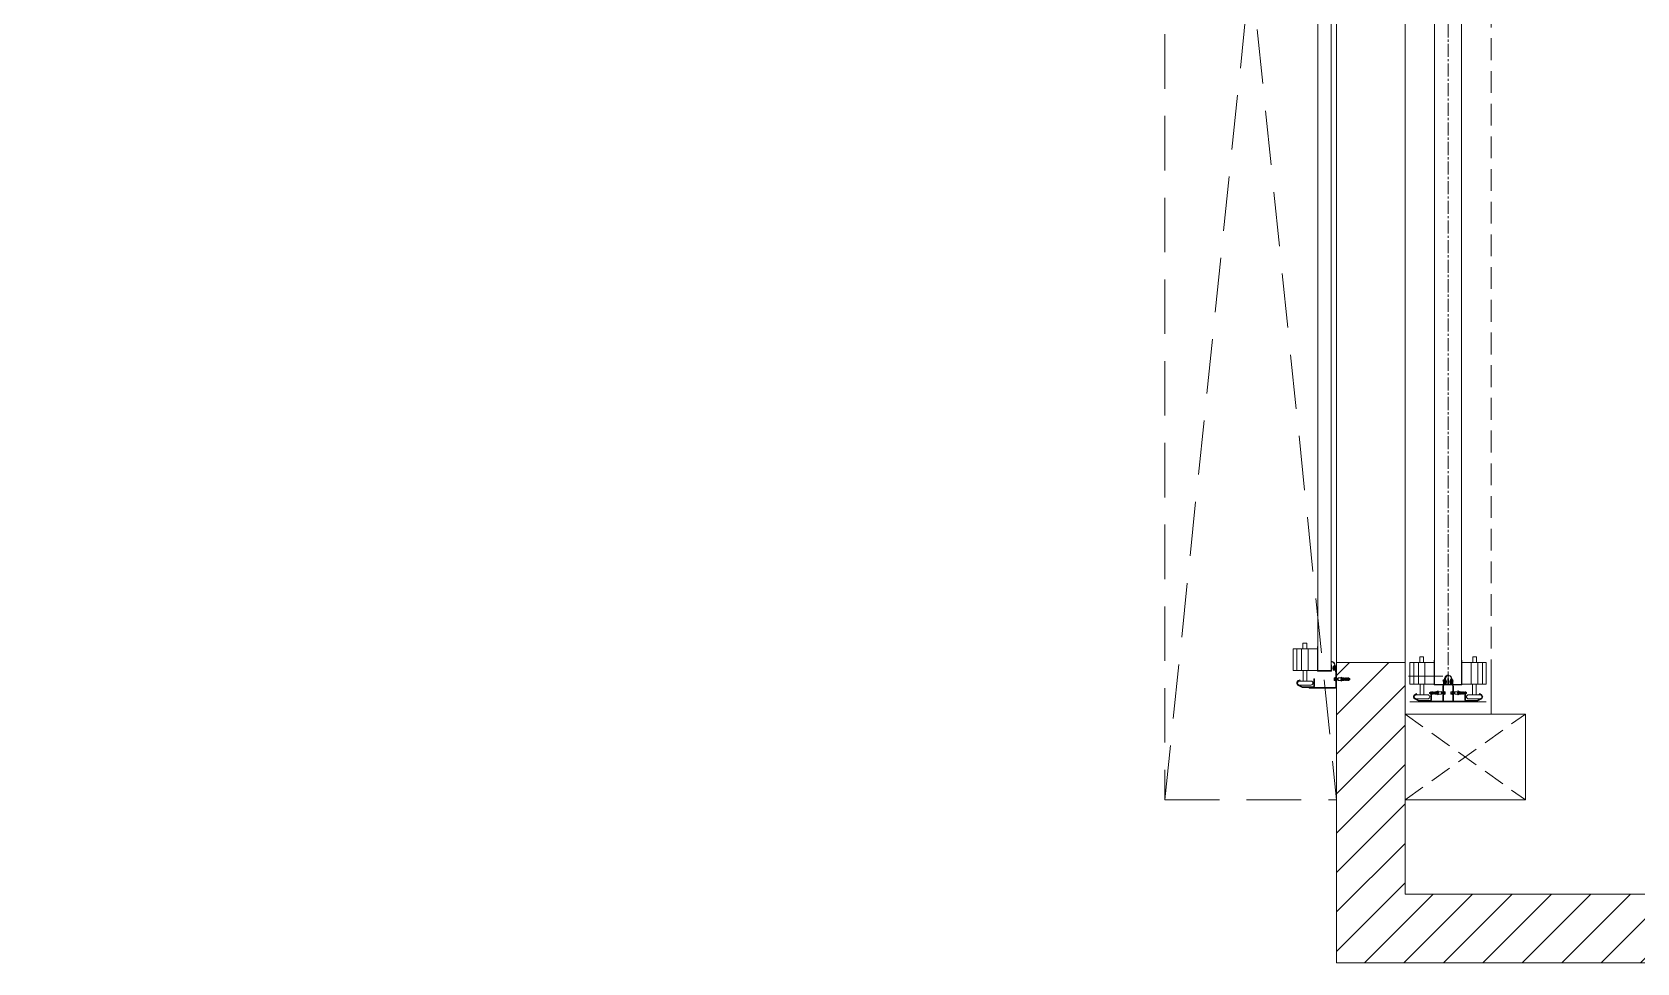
# Model space of a CAD drawing. Header units: millimetres. Extents: x -162958 to 167200, y -450 to 146301.
# Drawn here: x 23550 to 28225, y 5700 to 8412 of the extents above; entities that cross this region are included whole.
import ezdxf

# ---------------------------------------------------------------- set-up
doc = ezdxf.new("R2010")
doc.units = ezdxf.units.MM
for name, pattern in [('Xr_MB nha xuong CM2$0$Xr_MB nha xuong + VP$0$CENTER2', [28.575, 19.05, -3.175, 3.175, -3.175]), ('Xr_MB nha xuong CM2$0$Xr_MB nha xuong + VP$0$HIDDEN', [9.525, 6.35, -3.175]), ('Xr_MB nha xuong CM2$0$Xr_MB nha xuong + VP$0$HIDDENX2', [0.75, 0.5, -0.25])]:
    doc.linetypes.add(name, pattern=pattern)
for name, color, linetype, lineweight in [('CJSC.8-Cua', 15, 'Continuous', 5), ('Xr_MB nha xuong CM2$0$A-Solid-Wall H', 9, 'Continuous', 18), ('Xr_MB nha xuong CM2$0$A-Solid-WallC', 2, 'Continuous', 5), ('Xr_MB nha xuong CM2$0$Xr_MB nha xuong + VP$0$147CUA', 147, 'Continuous', 5), ('Xr_MB nha xuong CM2$0$Xr_MB nha xuong + VP$0$CJSC.11-Khuat', 169, 'Xr_MB nha xuong CM2$0$Xr_MB nha xuong + VP$0$HIDDENX2', 5), ('Xr_MB nha xuong CM2$0$Xr_MB nha xuong + VP$0$CJSC.2-Tuong', 8, 'Continuous', 5), ('Xr_MB nha xuong CM2$0$Xr_MB nha xuong + VP$0$CJSC.3-Net thay', 140, 'Continuous', 5), ('Xr_MB nha xuong CM2$0$Xr_MB nha xuong + VP$0$CJSC.8-Cua', 15, 'Continuous', 5)]:
    doc.layers.add(name, color=color, linetype=linetype, lineweight=lineweight)

# ---------------------------------------------------------------- blocks, each defined once
blk = doc.blocks.new('Xr_MB nha xuong CM2$0$20261F 幕墙')
at = {"layer": 'Xr_MB nha xuong CM2$0$A-Solid-Wall H'}
h = blk.add_hatch(dxfattribs=at)
h.set_pattern_fill('ANSI31', color=256, scale=650)
h.set_pattern_definition([(45, (2194615.53, 817811.32), (-57.452426, 57.452426), [])])
h.paths.add_polyline_path([(3194053.3, 2263733.7), (3194053.3, 2263933.7), (3189153.3, 2263933.7), (3189153.3, 2273583.7), (3185153.3, 2273583.7), (3185153.3, 2273383.7), (3188953.3, 2273383.7), (3188953.3, 2263733.7)])
at = {"layer": 'Xr_MB nha xuong CM2$0$A-Solid-WallC'}
blk.add_lwpolyline([(3194053.3, 2263733.7), (3194053.3, 2263933.7), (3189153.3, 2263933.7), (3189153.3, 2273583.7), (3185153.3, 2273583.7), (3185153.3, 2273383.7), (3188953.3, 2273383.7), (3188953.3, 2263733.7)], close=True, dxfattribs=at)
blk = doc.blocks.new('Xr_MB nha xuong CM2$0$2026Xr_MB nha xuong + VP$0$20240511cua cuon 5x4m')
at = {"layer": 'Xr_MB nha xuong CM2$0$Xr_MB nha xuong + VP$0$147CUA', "color": 0}
for p, q in [((444820.2, 1781249.1), (444820.2, 1781288.6)), ((444820.2, 1781288.6), (444883.1, 1781288.6)), ((444883.1, 1781277.4), (444820.2, 1781277.4)), ((444883.1, 1781288.6), (444883.1, 1781249.1)), ((444910.8, 1781269.1), (444912.9, 1781273.6)), ((444912.5, 1781268.3), (444910.8, 1781269.1)), ((444912.5, 1781268.3), (444914.7, 1781272.9)), ((444914, 1781236.9), (444914, 1781270.2)), ((444919.5, 1781276.2), (444920.5, 1781276.2)), ((444929.8, 1781263.5), (444925.3, 1781272.9)), ((444926, 1781270.2), (444926, 1781236.9)), ((444931.6, 1781264.3), (444927.1, 1781273.7)), ((444816.1, 1781260), (444804, 1781260)), ((444804, 1781260), (444804, 1781249.1)), ((444816.1, 1781249.1), (444804, 1781249.1)), ((444820.2, 1781260), (444816.1, 1781260)), ((444820.2, 1781249.1), (444816.1, 1781249.1)), ((444820.2, 1781264.1), (444883.1, 1781264.1)), ((444820.2, 1781217.8), (444820.2, 1781249.1)), ((444820.2, 1781245), (444883.1, 1781245)), ((444914, 1781259), (444883.1, 1781259)), ((444883.1, 1781249.1), (444883.1, 1781217.8)), ((444914, 1781248.2), (444883.1, 1781248.2)), ((444907.2, 1781228), (444929.8, 1781228)), ((444907.2, 1781226), (444907.2, 1781228)), ((444907.2, 1781226), (444929.8, 1781226)), ((444920.5, 1781230.9), (444919.5, 1781230.9)), ((444930.8, 1781229), (444930.8, 1781259.2)), ((444932.8, 1781259.2), (444932.8, 1781165.1)), ((444932.8, 1781241.8), (444934.8, 1781241.8)), ((444934.8, 1781165.1), (444934.8, 1781241.8)), ((444884.8, 1781216.8), (440785.7, 1781216.8)), ((444813.5, 1781216.8), (444813.5, 1781217.8)), ((444884.8, 1781217.8), (444813.5, 1781217.8)), ((444883.8, 1781177.5), (444883.8, 1781216.8)), ((444884.8, 1781176.5), (444884.8, 1781217.8)), ((444931.8, 1781164.1), (444890.1, 1781164.1)), ((444931.8, 1781162.1), (444890.1, 1781162.1)), ((444903.6, 1781148.6), (444903, 1781148.3)), ((444905.1, 1781155.8), (444904.4, 1781157.8)), ((444905.1, 1781157.8), (444904.4, 1781157.8)), ((444912, 1781157.8), (444905.1, 1781157.8)), ((444905.1, 1781149.6), (444905.1, 1781157.8)), ((444905.1, 1781139.7), (444905.1, 1781141.3)), ((444907.2, 1781139.2), (444905.1, 1781139.7)), ((444905.1, 1781135.6), (444905.1, 1781137.2)), ((444905.1, 1781137.2), (444907.2, 1781137.2)), ((444907.2, 1781135.1), (444905.1, 1781135.6)), ((444905.1, 1781133.1), (444907.2, 1781133.1)), ((444905.1, 1781131.5), (444905.1, 1781133.1)), ((444907.2, 1781131), (444905.1, 1781131.5)), ((444905.1, 1781129), (444907.2, 1781129)), ((444905.1, 1781127), (444905.1, 1781129)), ((444905.8, 1781141.3), (444907.2, 1781141.3)), ((444906, 1781162.6), (444909.2, 1781163.2)), ((444906, 1781162.6), (444906.8, 1781163.1)), ((444906, 1781162.6), (444906.8, 1781162.1)), ((444906, 1781160.9), (444906.8, 1781161.4)), ((444906, 1781160.9), (444909.2, 1781161.4)), ((444906, 1781160.9), (444906.8, 1781160.4)), ((444906, 1781159.1), (444909.2, 1781159.7)), ((444906, 1781159.1), (444906.8, 1781159.6)), ((444906, 1781159.1), (444906.8, 1781158.6)), ((444906.2, 1781143.5), (444906.2, 1781147.4)), ((444907.2, 1781143.3), (444906.2, 1781143.5)), ((444906.8, 1781163.1), (444906.8, 1781164.4)), ((444906.8, 1781163.1), (444910.7, 1781164.1)), ((444906.8, 1781162.1), (444910.7, 1781163.1)), ((444906.8, 1781161.4), (444910.7, 1781162.3)), ((444906.8, 1781161.4), (444906.8, 1781162.1)), ((444906.8, 1781160.4), (444910.7, 1781161.4)), ((444906.8, 1781159.6), (444910.7, 1781160.6)), ((444906.8, 1781159.6), (444906.8, 1781160.4)), ((444906.8, 1781158.6), (444910.7, 1781159.6)), ((444906.8, 1781157.9), (444910.7, 1781158.9)), ((444906.8, 1781157.9), (444906.8, 1781158.6)), ((444907.2, 1781141.3), (444907.2, 1781143.3)), ((444907.2, 1781137.2), (444907.2, 1781139.2)), ((444907.2, 1781133.1), (444907.2, 1781135.1)), ((444907.2, 1781129), (444907.2, 1781131)), ((444909.2, 1781149.6), (444907.9, 1781149.6)), ((444907.9, 1781149.6), (444907.9, 1781123.7)), ((444909.2, 1781149.6), (444909.2, 1781123.7)), ((444909.9, 1781143.3), (444910.9, 1781143.5)), ((444909.9, 1781141.3), (444909.9, 1781143.3)), ((444911.3, 1781141.3), (444909.9, 1781141.3)), ((444909.9, 1781139.2), (444912, 1781139.7)), ((444909.9, 1781137.2), (444909.9, 1781139.2)), ((444912, 1781137.2), (444909.9, 1781137.2)), ((444909.9, 1781135.1), (444912, 1781135.6)), ((444909.9, 1781133.1), (444909.9, 1781135.1)), ((444912, 1781133.1), (444909.9, 1781133.1)), ((444909.9, 1781131), (444912, 1781131.5)), ((444909.9, 1781129), (444909.9, 1781131)), ((444912, 1781129), (444909.9, 1781129)), ((444910.4, 1781163.4), (444911.5, 1781163.6)), ((444910.4, 1781161.6), (444911.5, 1781161.8)), ((444910.4, 1781159.9), (444911.5, 1781160.1)), ((444910.4, 1781158.2), (444911.5, 1781158.4)), ((444910.7, 1781164.4), (444910.7, 1781164.1)), ((444911.5, 1781163.6), (444910.7, 1781164.1)), ((444911.5, 1781163.6), (444910.7, 1781163.1)), ((444910.7, 1781163.1), (444910.7, 1781162.3)), ((444911.5, 1781161.8), (444910.7, 1781162.3)), ((444911.5, 1781161.8), (444910.7, 1781161.4)), ((444910.7, 1781161.4), (444910.7, 1781160.6)), ((444911.5, 1781160.1), (444910.7, 1781160.6)), ((444911.5, 1781160.1), (444910.7, 1781159.6)), ((444910.7, 1781159.6), (444910.7, 1781158.9)), ((444911.5, 1781158.4), (444910.7, 1781158.9)), ((444911.5, 1781158.4), (444910.7, 1781157.9)), ((444910.9, 1781143.5), (444910.9, 1781147.4)), ((444912, 1781149.6), (444912, 1781157.8)), ((444912, 1781157.8), (444912.6, 1781157.8)), ((444912, 1781155.8), (444912.6, 1781157.8)), ((444912, 1781139.7), (444912, 1781141.3)), ((444912, 1781135.6), (444912, 1781137.2)), ((444912, 1781131.5), (444912, 1781133.1)), ((444912, 1781127), (444912, 1781129)), ((444914, 1781148.3), (444913.5, 1781148.6)), ((444907.9, 1781123.7), (444905.1, 1781127)), ((444909.2, 1781123.7), (444907.9, 1781123.7)), ((444912, 1781127), (444909.2, 1781123.7))]:
    blk.add_line(p, q, dxfattribs=at)
at = {"layer": 'Xr_MB nha xuong CM2$0$Xr_MB nha xuong + VP$0$147CUA', "color": 0, "extrusion": (-1.22461e-16, -3.51972e-30, -1)}
for p, q in [((444903.7, 1781165.1), (444905.1, 1781165.7)), ((444903.7, 1781164.4), (444903.7, 1781165.1)), ((444903.7, 1781165.1), (444913.8, 1781165.1)), ((444903.7, 1781164.4), (444913.8, 1781164.4)), ((444905.1, 1781165.7), (444905.1, 1781168.8)), ((444906, 1781169.1), (444911.5, 1781169.1)), ((444906.9, 1781165.7), (444906.9, 1781168.8)), ((444910.6, 1781165.7), (444910.6, 1781168.8)), ((444912.4, 1781165.7), (444912.4, 1781168.8)), ((444913.8, 1781165.1), (444912.4, 1781165.7)), ((444913.8, 1781164.4), (444913.8, 1781165.1))]:
    blk.add_line(p, q, dxfattribs=at)
at = {"layer": 'Xr_MB nha xuong CM2$0$Xr_MB nha xuong + VP$0$147CUA', "color": 0}
for centre, radius, start, end in [((444920, 1781270.3), 7.87, 25.7397, 155.0905), ((444920, 1781270.2), 6, 0, 180), ((444920, 1781270.3), 5.9, 25.7397, 154.2603), ((444920, 1781236.9), 6, 180, 0), ((444921, 1781259.2), 9.84, 0, 25.7397), ((444929.8, 1781229), 0.984, 270, 0), ((444929.8, 1781229), 2.95, 270, 0), ((444921, 1781259.2), 11.8, 360, 25.7397), ((444890.1, 1781166.5), 4.43, 255.9638, 270), ((444890.1, 1781166.5), 2.46, 255.9638, 270), ((444931.8, 1781165.1), 2.95, 270, 0), ((444931.8, 1781165.1), 0.984, 270, 0)]:
    blk.add_arc(centre, radius, start, end, dxfattribs=at)
for centre, major_axis, start_param, end_param in [((444906, 1781167.4), (1.2, -1.2), 1.782553, 2.929836), ((444906, 1781164.3), (1.2, -1.2), 1.782553, 2.929836), ((444908.8, 1781162.8), (-4.49, -4.49), 3.630285, 4.223697), ((444908.8, 1781159.6), (4.49, -4.49), 2.057394, 2.649037), ((444911.5, 1781167.4), (1.2, -1.2), 1.782553, 2.929836), ((444911.5, 1781164.3), (1.2, -1.2), 1.782553, 2.929836)]:
    blk.add_ellipse(centre, major_axis=major_axis, ratio=1, start_param=start_param, end_param=end_param, dxfattribs=at)
for points, knots in [([(444905.1, 1781141.3), (444904.9, 1781143.2), (444904.6, 1781145.7), (444903.3, 1781147.8), (444903, 1781148.3)], [0, 0, 0, 0, 8.247572, 10.819307, 10.819307, 10.819307, 10.819307]), ([(444905.8, 1781141.3), (444905.8, 1781141.6), (444905.7, 1781141.9), (444905.6, 1781142.8), (444905.5, 1781143.4), (444905.3, 1781144.5), (444905.2, 1781144.9), (444905, 1781145.8), (444904.9, 1781146.2), (444904.6, 1781146.9), (444904.5, 1781147.1), (444904.2, 1781147.7), (444904, 1781148), (444903.8, 1781148.4), (444903.7, 1781148.5), (444903.6, 1781148.6)], [0, 0, 0, 0, 1.267556, 1.267556, 3.802669, 3.802669, 5.834114, 5.834114, 7.542917, 7.542917, 8.840844, 8.840844, 10.138771, 10.138771, 10.819307, 10.819307, 10.819307, 10.819307]), ([(444906.2, 1781147.4), (444906.2, 1781147.8), (444906.3, 1781148.7), (444905.6, 1781149.3), (444905.1, 1781149.6)], [0, 0, 0, 0, 1.710134, 3.915896, 3.915896, 3.915896, 3.915896]), ([(444910.9, 1781147.4), (444910.9, 1781147.8), (444910.7, 1781148.7), (444911.5, 1781149.3), (444912, 1781149.6)], [0, 0, 0, 0, 1.710134, 3.915896, 3.915896, 3.915896, 3.915896]), ([(444911.3, 1781141.3), (444911.3, 1781141.6), (444911.3, 1781141.9), (444911.5, 1781142.8), (444911.5, 1781143.4), (444911.7, 1781144.5), (444911.9, 1781144.9), (444912.1, 1781145.8), (444912.2, 1781146.2), (444912.5, 1781146.9), (444912.6, 1781147.1), (444912.9, 1781147.7), (444913.1, 1781148), (444913.3, 1781148.4), (444913.4, 1781148.5), (444913.5, 1781148.6)], [0, 0, 0, 0, 1.267556, 1.267556, 3.802669, 3.802669, 5.834114, 5.834114, 7.542917, 7.542917, 8.840844, 8.840844, 10.138771, 10.138771, 10.819307, 10.819307, 10.819307, 10.819307]), ([(444912, 1781141.3), (444912.2, 1781143.2), (444912.5, 1781145.7), (444913.7, 1781147.8), (444914, 1781148.3)], [0, 0, 0, 0, 8.247572, 10.819307, 10.819307, 10.819307, 10.819307])]:
    blk.add_open_spline(points, degree=3, knots=knots, dxfattribs=at)
blk.add_wipeout([(440860.2, 1780962.1), (440860.2, 1781162.1), (444860.2, 1781162.1), (444860.2, 1780962.1)]).dxf.layer = 'Xr_MB nha xuong CM2$0$Xr_MB nha xuong + VP$0$CJSC.11-Khuat'
at = {"layer": 'Xr_MB nha xuong CM2$0$Xr_MB nha xuong + VP$0$147CUA'}
h = blk.add_hatch(color=0, dxfattribs=at)
edge = h.paths.add_edge_path()
edge.add_ellipse((444869.7, 1781169.8), major_axis=(-0.174, -0.174), ratio=1, start_angle=49.2356, end_angle=109.7751)
edge.add_ellipse((444874.4, 1781167.6), major_axis=(-3.48, -3.48), ratio=1, start_angle=215.8381, end_angle=289.7751, ccw=False)
edge.add_line((444875.1, 1781172.5), (444882, 1781171.9))
edge.add_ellipse((444882, 1781171.7), major_axis=(-0.174, -0.174), ratio=1, start_angle=135, end_angle=220.3478, ccw=False)
edge.add_line((444882.2, 1781171.7), (444882.2, 1781167.2))
edge.add_ellipse((444882, 1781167.2), major_axis=(0.174, -0.174), ratio=1, start_angle=-45, end_angle=45, ccw=False)
edge.add_line((444882, 1781167), (444879.5, 1781167))
edge.add_ellipse((444879.5, 1781167.2), major_axis=(-0.174, -0.174), ratio=1, start_angle=-45, end_angle=45, ccw=False)
edge.add_line((444879.3, 1781167.2), (444879.3, 1781167.7))
edge.add_ellipse((444879.5, 1781167.7), major_axis=(0.174, -0.174), ratio=1, start_angle=135, end_angle=225, ccw=False)
edge.add_line((444879.5, 1781167.9), (444880, 1781167.9))
edge.add_ellipse((444880, 1781168.2), major_axis=(0.174, -0.174), ratio=1, start_angle=315, end_angle=405)
edge.add_line((444880.3, 1781168.2), (444880.3, 1781169.7))
edge.add_ellipse((444880, 1781169.7), major_axis=(0.174, -0.174), ratio=1, start_angle=45, end_angle=99.1553)
edge.add_line((444880.2, 1781169.9), (444880.2, 1781170))
edge.add_line((444880.2, 1781170), (444874.8, 1781170))
edge.add_ellipse((444874.8, 1781167), major_axis=(2.09, -2.09), ratio=1, start_angle=135, end_angle=315)
edge.add_line((444874.8, 1781164.1), (444881.3, 1781164.1))
edge.add_ellipse((444881.3, 1781161.6), major_axis=(1.74, -1.74), ratio=1, start_angle=120.9638, end_angle=135, ccw=False)
edge.add_line((444881.9, 1781164), (444882.1, 1781162.8))
edge.add_ellipse((444881.7, 1781162.7), major_axis=(-0.278, -0.278), ratio=1, start_angle=44.1794, end_angle=140.6197, ccw=False)
edge.add_line((444881.7, 1781162.3), (444874.5, 1781162.4))
edge.add_ellipse((444874.5, 1781167.4), major_axis=(-3.48, -3.48), ratio=1, start_angle=-25.9533, end_angle=45.6675, ccw=False)
edge.add_ellipse((444869.3, 1781165.6), major_axis=(-0.348, -0.348), ratio=1, start_angle=151.0135, end_angle=227.061)
edge.add_ellipse((444868.9, 1781178), major_axis=(-8.41, -8.41), ratio=1, start_angle=-30.5615, end_angle=47.061, ccw=False)
edge.add_ellipse((444857.6, 1781176), major_axis=(0.696, -0.696), ratio=1, start_angle=20.4637, end_angle=298.8263, ccw=False)
edge.add_ellipse((444868.8, 1781181.3), major_axis=(-8.35, -8.35), ratio=1, start_angle=344.2374, end_angle=409.2356)
at = {"layer": 'Xr_MB nha xuong CM2$0$Xr_MB nha xuong + VP$0$147CUA', "color": 0}
for p, q in [((444884.8, 1781177.5), (440785.7, 1781177.5)), ((444867.1, 1781176.5), (444867.1, 1781177.5)), ((444884.8, 1781176.5), (444867.1, 1781176.5)), ((444880, 1781169.9), (444874.4, 1781169.9)), ((444874.8, 1781170), (444880.2, 1781170)), ((444874.8, 1781168), (444880.2, 1781168)), ((444874.8, 1781166), (444881.3, 1781166)), ((444874.8, 1781164.1), (444881.3, 1781164.1)), ((444882, 1781171.9), (444875.1, 1781172.5)), ((444879.3, 1781167.2), (444879.3, 1781167.7)), ((444879.5, 1781167.9), (444880, 1781167.9)), ((444882, 1781167), (444879.5, 1781167)), ((444880.2, 1781170), (444880.2, 1781168)), ((444880.3, 1781168.2), (444880.3, 1781169.7)), ((444881.9, 1781164), (444889, 1781162.2)), ((444882.1, 1781162.8), (444881.9, 1781164)), ((444882.2, 1781167.2), (444882.2, 1781171.7)), ((444882.4, 1781165.9), (444889.5, 1781164.1))]:
    blk.add_line(p, q, dxfattribs=at)
blk.add_lwpolyline([(440860.2, 1780962.1), (440860.2, 1781162.1), (444860.2, 1781162.1), (444860.2, 1780962.1)], close=True, dxfattribs=at)
for centre, radius, start, end in [((444857.7, 1781176), 0.984, 335.4637, 253.8263), ((444868.9, 1781178), 11.9, 194.4385, 272.061), ((444869.3, 1781165.6), 0.492, 21.5286, 92.061), ((444869.7, 1781169.8), 0.246, 274.2356, 334.7751), ((444874.5, 1781167.4), 4.92, 198.4954, 270.6675), ((444874.4, 1781167.6), 4.92, 80.8381, 154.7751), ((444874.8, 1781167), 2.95, 90, 270), ((444875, 1781167), 0.984, 86.9909, 266.9909), ((444879.5, 1781167.7), 0.246, 90, 180), ((444879.5, 1781167.2), 0.246, 180, 270), ((444880, 1781169.7), 0.246, 360, 90), ((444880, 1781168.2), 0.246, 270, 0), ((444881.3, 1781161.6), 4.43, 75.9638, 90), ((444881.3, 1781161.6), 2.46, 75.9638, 90), ((444882, 1781171.7), 0.246, 0, 85.3478), ((444882, 1781167.2), 0.246, 270, 0)]:
    blk.add_arc(centre, radius, start, end, dxfattribs=at)
at = {"layer": 'Xr_MB nha xuong CM2$0$Xr_MB nha xuong + VP$0$CJSC.11-Khuat', "linetype": 'Xr_MB nha xuong CM2$0$Xr_MB nha xuong + VP$0$HIDDEN', "ltscale": 25}
for p, q in [((440410.2, 1781662.1), (445260.2, 1781162.1)), ((445260.2, 1781662.1), (440410.2, 1781162.1))]:
    blk.add_line(p, q, dxfattribs=at)
blk.add_lwpolyline([(445260.2, 1781162.1), (440410.2, 1781162.1), (440410.2, 1781662.1), (445260.2, 1781662.1)], close=True, dxfattribs=at)
blk = doc.blocks.new('Xr_MB nha xuong CM2$0$2026Xr_MB nha xuong + VP$0$20240511CUA CUON NHANH 5X4M')
at = {"layer": 'Xr_MB nha xuong CM2$0$Xr_MB nha xuong + VP$0$CJSC.8-Cua'}
h = blk.add_hatch(color=256, dxfattribs=at)
edge = h.paths.add_edge_path()
edge.add_ellipse((532877.4, 1688122.9), major_axis=(-0.174, 0.174), ratio=1, start_angle=49.2356, end_angle=109.7751)
edge.add_ellipse((532875.2, 1688118.2), major_axis=(-3.48, 3.48), ratio=1, start_angle=215.8381, end_angle=289.7751, ccw=False)
edge.add_line((532880.1, 1688117.4), (532879.5, 1688110.5))
edge.add_ellipse((532879.3, 1688110.6), major_axis=(-0.174, 0.174), ratio=1, start_angle=135, end_angle=220.3478, ccw=False)
edge.add_line((532879.3, 1688110.3), (532874.8, 1688110.3))
edge.add_ellipse((532874.8, 1688110.6), major_axis=(-0.174, -0.174), ratio=1, start_angle=-45, end_angle=45, ccw=False)
edge.add_line((532874.6, 1688110.6), (532874.6, 1688113))
edge.add_ellipse((532874.8, 1688113), major_axis=(-0.174, 0.174), ratio=1, start_angle=-45, end_angle=45, ccw=False)
edge.add_line((532874.8, 1688113.3), (532875.3, 1688113.3))
edge.add_ellipse((532875.3, 1688113), major_axis=(-0.174, -0.174), ratio=1, start_angle=135, end_angle=225, ccw=False)
edge.add_line((532875.6, 1688113), (532875.6, 1688112.5))
edge.add_ellipse((532875.8, 1688112.5), major_axis=(-0.174, -0.174), ratio=1, start_angle=315, end_angle=405)
edge.add_line((532875.8, 1688112.3), (532877.3, 1688112.3))
edge.add_ellipse((532877.3, 1688112.5), major_axis=(-0.174, -0.174), ratio=1, start_angle=45, end_angle=99.1553)
edge.add_line((532877.5, 1688112.4), (532877.6, 1688112.4))
edge.add_line((532877.6, 1688112.4), (532877.6, 1688117.8))
edge.add_ellipse((532874.6, 1688117.8), major_axis=(-2.09, -2.09), ratio=1, start_angle=135, end_angle=315)
edge.add_line((532871.7, 1688117.8), (532871.7, 1688111.2))
edge.add_ellipse((532869.2, 1688111.2), major_axis=(-1.74, -1.74), ratio=1, start_angle=120.9638, end_angle=135, ccw=False)
edge.add_line((532871.6, 1688110.6), (532870.4, 1688110.5))
edge.add_ellipse((532870.4, 1688110.9), major_axis=(-0.278, 0.278), ratio=1, start_angle=44.1794, end_angle=140.6197, ccw=False)
edge.add_line((532870, 1688110.9), (532870.1, 1688118))
edge.add_ellipse((532875, 1688118.1), major_axis=(-3.48, 3.48), ratio=1, start_angle=-25.9533, end_angle=45.6675, ccw=False)
edge.add_ellipse((532873.2, 1688123.2), major_axis=(-0.348, 0.348), ratio=1, start_angle=151.0135, end_angle=227.061)
edge.add_ellipse((532885.6, 1688123.7), major_axis=(-8.41, 8.41), ratio=1, start_angle=-30.5615, end_angle=47.061, ccw=False)
edge.add_ellipse((532883.6, 1688134.9), major_axis=(-0.696, -0.696), ratio=1, start_angle=20.4637, end_angle=298.8263, ccw=False)
edge.add_ellipse((532889, 1688123.7), major_axis=(-8.35, 8.35), ratio=1, start_angle=344.2374, end_angle=409.2356)
h = blk.add_hatch(color=256, dxfattribs=at)
edge = h.paths.add_edge_path()
edge.add_ellipse((532892.7, 1688122.9), major_axis=(0.174, 0.174), ratio=1, start_angle=250.2249, end_angle=310.7644, ccw=False)
edge.add_ellipse((532894.9, 1688118.2), major_axis=(3.48, 3.48), ratio=1, start_angle=70.2249, end_angle=144.1619)
edge.add_line((532890.1, 1688117.4), (532890.6, 1688110.5))
edge.add_ellipse((532890.9, 1688110.6), major_axis=(0.174, 0.174), ratio=1, start_angle=139.6522, end_angle=225)
edge.add_line((532890.9, 1688110.3), (532895.3, 1688110.3))
edge.add_ellipse((532895.3, 1688110.6), major_axis=(0.174, -0.174), ratio=1, start_angle=315, end_angle=405)
edge.add_line((532895.6, 1688110.6), (532895.6, 1688113))
edge.add_ellipse((532895.3, 1688113), major_axis=(0.174, 0.174), ratio=1, start_angle=315, end_angle=405)
edge.add_line((532895.3, 1688113.3), (532894.8, 1688113.3))
edge.add_ellipse((532894.8, 1688113), major_axis=(0.174, -0.174), ratio=1, start_angle=135, end_angle=225)
edge.add_line((532894.6, 1688113), (532894.6, 1688112.5))
edge.add_ellipse((532894.3, 1688112.5), major_axis=(0.174, -0.174), ratio=1, start_angle=-45, end_angle=45, ccw=False)
edge.add_line((532894.3, 1688112.3), (532892.9, 1688112.3))
edge.add_ellipse((532892.9, 1688112.5), major_axis=(0.174, -0.174), ratio=1, start_angle=260.8447, end_angle=315, ccw=False)
edge.add_line((532892.7, 1688112.4), (532892.6, 1688112.4))
edge.add_line((532892.6, 1688112.4), (532892.6, 1688117.8))
edge.add_ellipse((532895.5, 1688117.8), major_axis=(2.09, -2.09), ratio=1, start_angle=45, end_angle=225, ccw=False)
edge.add_line((532898.5, 1688117.8), (532898.5, 1688111.2))
edge.add_ellipse((532900.9, 1688111.2), major_axis=(1.74, -1.74), ratio=1, start_angle=225, end_angle=239.0362)
edge.add_line((532898.5, 1688110.6), (532899.8, 1688110.5))
edge.add_ellipse((532899.8, 1688110.9), major_axis=(0.278, 0.278), ratio=1, start_angle=219.3803, end_angle=315.8206)
edge.add_line((532900.2, 1688110.9), (532900.1, 1688118))
edge.add_ellipse((532895.2, 1688118.1), major_axis=(3.48, 3.48), ratio=1, start_angle=314.3325, end_angle=385.9533)
edge.add_ellipse((532896.9, 1688123.2), major_axis=(0.348, 0.348), ratio=1, start_angle=132.939, end_angle=208.9865, ccw=False)
edge.add_ellipse((532884.5, 1688123.7), major_axis=(8.41, 8.41), ratio=1, start_angle=312.939, end_angle=390.5615)
edge.add_ellipse((532886.6, 1688134.9), major_axis=(0.696, -0.696), ratio=1, start_angle=61.1737, end_angle=339.5363)
edge.add_ellipse((532881.2, 1688123.7), major_axis=(8.35, 8.35), ratio=1, start_angle=-49.2356, end_angle=15.7626, ccw=False)
at = {"layer": 'Xr_MB nha xuong CM2$0$Xr_MB nha xuong + VP$0$CJSC.11-Khuat', "linetype": 'Xr_MB nha xuong CM2$0$Xr_MB nha xuong + VP$0$HIDDEN', "ltscale": 10}
for p, q in [((533010.1, 1688022.4), (532660.1, 1687772.4)), ((533010.1, 1687772.4), (532660.1, 1688022.4))]:
    blk.add_line(p, q, dxfattribs=at)
blk.add_lwpolyline([(533010.1, 1692322.4), (533010.1, 1688022.4), (532760.1, 1688022.4), (532760.1, 1692322.4)], close=True, dxfattribs=at)
at = {"layer": 'Xr_MB nha xuong CM2$0$Xr_MB nha xuong + VP$0$CJSC.3-Net thay'}
blk.add_lwpolyline([(533010.1, 1688022.4), (533010.1, 1687772.4), (532660.1, 1687772.4), (532660.1, 1688022.4)], close=True, dxfattribs=at)
at = {"layer": 'Xr_MB nha xuong CM2$0$Xr_MB nha xuong + VP$0$CJSC.8-Cua'}
for p, q in [((532845.7, 1688107.8), (532845.7, 1692235.9)), ((532924.4, 1688107.8), (532924.4, 1692235.9)), ((532813.4, 1688172.4), (532773.9, 1688172.4)), ((532773.9, 1688172.4), (532773.9, 1688109.4)), ((532785.2, 1688109.4), (532785.2, 1688172.4)), ((532798.4, 1688172.4), (532798.4, 1688109.4)), ((532802.6, 1688176.4), (532802.6, 1688188.6)), ((532802.6, 1688188.6), (532813.4, 1688188.6)), ((532802.6, 1688172.4), (532802.6, 1688176.4)), ((532813.4, 1688176.4), (532813.4, 1688188.6)), ((532813.4, 1688172.4), (532813.4, 1688176.4)), ((532844.8, 1688172.4), (532813.4, 1688172.4)), ((532817.6, 1688172.4), (532817.6, 1688109.4)), ((532845.7, 1688179.1), (532844.8, 1688179.1)), ((532844.8, 1688107.8), (532844.8, 1688179.1)), ((532924.4, 1688179.1), (532925.4, 1688179.1)), ((532925.4, 1688107.8), (532925.4, 1688179.1)), ((532925.4, 1688172.4), (532956.8, 1688172.4)), ((532952.6, 1688172.4), (532952.6, 1688109.4)), ((532956.8, 1688176.4), (532956.8, 1688188.6)), ((532967.6, 1688188.6), (532956.8, 1688188.6)), ((532956.8, 1688172.4), (532956.8, 1688176.4)), ((532956.8, 1688172.4), (532996.2, 1688172.4)), ((532967.6, 1688176.4), (532967.6, 1688188.6)), ((532967.6, 1688172.4), (532967.6, 1688176.4)), ((532971.8, 1688172.4), (532971.8, 1688109.4)), ((532985, 1688109.4), (532985, 1688172.4)), ((532996.2, 1688172.4), (532996.2, 1688109.4)), ((532773.9, 1688109.4), (532813.4, 1688109.4)), ((532803.6, 1688078.5), (532803.6, 1688109.4)), ((532813.4, 1688109.4), (532844.8, 1688109.4)), ((532814.4, 1688078.5), (532814.4, 1688109.4)), ((532886.1, 1688107.8), (532844.8, 1688107.8)), ((532885.1, 1688108.8), (532845.7, 1688108.8)), ((532869.7, 1688060.7), (532869.7, 1688102.5)), ((532871.6, 1688110.6), (532869.9, 1688103.6)), ((532870.4, 1688110.5), (532871.6, 1688110.6)), ((532871.7, 1688117.8), (532871.7, 1688111.2)), ((532871.7, 1688060.7), (532871.7, 1688102.5)), ((532873.5, 1688110.1), (532871.8, 1688103.1)), ((532873.7, 1688117.8), (532873.7, 1688111.2)), ((532874.6, 1688110.6), (532874.6, 1688113)), ((532874.8, 1688113.3), (532875.3, 1688113.3)), ((532874.8, 1688110.3), (532879.3, 1688110.3)), ((532875.6, 1688117.8), (532875.6, 1688112.4)), ((532875.6, 1688113), (532875.6, 1688112.5)), ((532877.6, 1688112.4), (532875.6, 1688112.4)), ((532875.8, 1688112.3), (532877.3, 1688112.3)), ((532877.5, 1688112.5), (532877.5, 1688118.2)), ((532877.6, 1688117.8), (532877.6, 1688112.4)), ((532879.5, 1688110.5), (532880.1, 1688117.4)), ((532884.1, 1688125.4), (532885.1, 1688125.4)), ((532884.1, 1688107.8), (532884.1, 1688125.4)), ((532884.1, 1688107.8), (532925.4, 1688107.8)), ((532886.1, 1688125.4), (532885.1, 1688125.4)), ((532885.1, 1688108.8), (532924.4, 1688108.8)), ((532886.1, 1688107.8), (532886.1, 1688125.4)), ((532890.6, 1688110.5), (532890.1, 1688117.4)), ((532895.3, 1688110.3), (532890.9, 1688110.3)), ((532892.6, 1688112.5), (532892.6, 1688118.2)), ((532892.6, 1688117.8), (532892.6, 1688112.4)), ((532892.6, 1688112.4), (532894.5, 1688112.4)), ((532894.3, 1688112.3), (532892.9, 1688112.3)), ((532894.5, 1688117.8), (532894.5, 1688112.4)), ((532894.6, 1688113), (532894.6, 1688112.5)), ((532895.3, 1688113.3), (532894.8, 1688113.3)), ((532895.6, 1688110.6), (532895.6, 1688113)), ((532896.5, 1688117.8), (532896.5, 1688111.2)), ((532896.6, 1688110.1), (532898.4, 1688103.1)), ((532898.5, 1688117.8), (532898.5, 1688111.2)), ((532898.5, 1688110.6), (532900.3, 1688103.6)), ((532899.8, 1688110.5), (532898.5, 1688110.6)), ((532898.5, 1688060.7), (532898.5, 1688102.5)), ((532900.4, 1688132.3), (533000.4, 1688132.3)), ((532900.4, 1688060.7), (532900.4, 1688102.5)), ((532956.8, 1688109.4), (532925.4, 1688109.4)), ((532955.8, 1688078.5), (532955.8, 1688109.4)), ((532996.2, 1688109.4), (532956.8, 1688109.4)), ((532966.6, 1688078.5), (532966.6, 1688109.4)), ((532996.2, 1688057.8), (532773.9, 1688057.8)), ((532786.4, 1688073), (532786.4, 1688072.1)), ((532798.2, 1688060.9), (532788.8, 1688065.5)), ((532793.4, 1688081.8), (532788.9, 1688079.7)), ((532794.2, 1688080), (532789.7, 1688077.9)), ((532799.1, 1688062.7), (532789.7, 1688067.2)), ((532825.6, 1688078.5), (532792.3, 1688078.5)), ((532792.3, 1688066.5), (532825.6, 1688066.5)), ((532794.2, 1688080), (532793.4, 1688081.8)), ((532833.5, 1688061.7), (532803.3, 1688061.7)), ((532803.3, 1688059.8), (532897.5, 1688059.8)), ((532820.8, 1688059.8), (532820.8, 1688057.8)), ((532897.5, 1688057.8), (532820.8, 1688057.8)), ((532831.3, 1688084.7), (532834.6, 1688087.4)), ((532857.3, 1688084.7), (532831.3, 1688084.7)), ((532831.3, 1688083.3), (532831.3, 1688084.7)), ((532857.3, 1688083.3), (532831.3, 1688083.3)), ((532834.6, 1688080.6), (532831.3, 1688083.3)), ((532831.6, 1688072.1), (532831.6, 1688073)), ((532834.5, 1688085.3), (532834.5, 1688062.7)), ((532836.5, 1688085.3), (532834.5, 1688085.3)), ((532834.6, 1688087.4), (532836.6, 1688087.4)), ((532834.6, 1688080.6), (532836.6, 1688080.6)), ((532836.5, 1688085.3), (532836.5, 1688062.7)), ((532836.6, 1688087.4), (532836.6, 1688085.4)), ((532836.6, 1688085.4), (532838.6, 1688085.4)), ((532836.6, 1688080.6), (532836.6, 1688082.6)), ((532836.6, 1688082.6), (532838.6, 1688082.6)), ((532838.6, 1688085.4), (532839.1, 1688087.4)), ((532838.6, 1688082.6), (532839.1, 1688080.6)), ((532839.1, 1688087.4), (532840.7, 1688087.4)), ((532839.1, 1688080.6), (532840.7, 1688080.6)), ((532840.7, 1688087.4), (532840.7, 1688085.4)), ((532840.7, 1688085.4), (532842.7, 1688085.4)), ((532840.7, 1688082.6), (532842.7, 1688082.6)), ((532840.7, 1688080.6), (532840.7, 1688082.6)), ((532842.7, 1688085.4), (532843.2, 1688087.4)), ((532842.7, 1688082.6), (532843.2, 1688080.6)), ((532843.2, 1688087.4), (532844.8, 1688087.4)), ((532843.2, 1688080.6), (532844.8, 1688080.6)), ((532844.8, 1688087.4), (532844.8, 1688085.4)), ((532844.8, 1688085.4), (532846.8, 1688085.4)), ((532844.8, 1688080.6), (532844.8, 1688082.6)), ((532844.8, 1688082.6), (532846.8, 1688082.6)), ((532846.8, 1688085.4), (532847.3, 1688087.4)), ((532846.8, 1688082.6), (532847.3, 1688080.6)), ((532847.3, 1688087.4), (532848.9, 1688087.4)), ((532847.3, 1688080.6), (532848.9, 1688080.6)), ((532848.9, 1688086.7), (532848.9, 1688085.4)), ((532848.9, 1688085.4), (532850.9, 1688085.4)), ((532848.9, 1688082.6), (532850.9, 1688082.6)), ((532848.9, 1688081.3), (532848.9, 1688082.6)), ((532850.9, 1688085.4), (532851.2, 1688086.4)), ((532850.9, 1688082.6), (532851.2, 1688081.6)), ((532851.2, 1688086.4), (532855, 1688086.4)), ((532851.2, 1688081.6), (532855, 1688081.6)), ((532856.3, 1688088.9), (532855.9, 1688089.5)), ((532855.9, 1688078.5), (532856.3, 1688079.1)), ((532857.3, 1688087.4), (532865.4, 1688087.4)), ((532857.3, 1688083.3), (532857.3, 1688084.7)), ((532857.3, 1688080.6), (532865.4, 1688080.6)), ((532863.4, 1688087.4), (532865.4, 1688088.1)), ((532863.4, 1688080.6), (532865.4, 1688079.9)), ((532865.4, 1688087.4), (532865.4, 1688088.1)), ((532865.4, 1688080.6), (532865.4, 1688087.4)), ((532865.4, 1688080.6), (532865.4, 1688079.9)), ((532865.5, 1688085.8), (532866.2, 1688085.8)), ((532865.5, 1688085.8), (532866.5, 1688081.8)), ((532866, 1688081.1), (532865.5, 1688081.8)), ((532865.8, 1688082.2), (532866, 1688081.1)), ((532866, 1688081.1), (532866.5, 1688081.8)), ((532866.7, 1688086.5), (532866.2, 1688085.8)), ((532866.2, 1688085.8), (532867.2, 1688081.8)), ((532867.2, 1688081.8), (532866.5, 1688081.8)), ((532866.7, 1688086.5), (532867.2, 1688085.8)), ((532866.7, 1688086.5), (532867.3, 1688083.3)), ((532867.2, 1688085.8), (532868, 1688085.8)), ((532867.2, 1688085.8), (532868.2, 1688081.8)), ((532867.7, 1688081.1), (532867.2, 1688081.8)), ((532867.5, 1688082.2), (532867.7, 1688081.1)), ((532867.7, 1688081.1), (532868.2, 1688081.8)), ((532868.5, 1688086.5), (532868, 1688085.8)), ((532868, 1688085.8), (532869, 1688081.8)), ((532869, 1688081.8), (532868.2, 1688081.8)), ((532868.5, 1688086.5), (532869, 1688085.8)), ((532868.5, 1688086.5), (532869.1, 1688083.3)), ((532869, 1688085.8), (532869.7, 1688085.8)), ((532869, 1688085.8), (532870, 1688081.8)), ((532869.5, 1688081.1), (532869, 1688081.8)), ((532869.3, 1688082.2), (532869.5, 1688081.1)), ((532869.5, 1688081.1), (532870, 1688081.8)), ((532870.2, 1688086.5), (532869.7, 1688085.8)), ((532869.7, 1688085.8), (532870.7, 1688081.8)), ((532870.7, 1688081.8), (532870, 1688081.8)), ((532870.2, 1688086.5), (532870.7, 1688085.8)), ((532870.2, 1688086.5), (532870.8, 1688083.3)), ((532870.7, 1688085.8), (532872, 1688085.8)), ((532870.7, 1688085.8), (532871.7, 1688081.8)), ((532871.2, 1688081.1), (532870.7, 1688081.8)), ((532871, 1688082.2), (532871.2, 1688081.1)), ((532871.2, 1688081.1), (532871.7, 1688081.8)), ((532872, 1688081.8), (532871.7, 1688081.8)), ((532966.8, 1688059.8), (532872.7, 1688059.8)), ((532872.7, 1688057.8), (532949.4, 1688057.8)), ((532899.4, 1688085.8), (532898.2, 1688085.8)), ((532898.2, 1688081.8), (532898.5, 1688081.8)), ((532899.4, 1688085.8), (532898.5, 1688081.8)), ((532898.9, 1688081.1), (532898.5, 1688081.8)), ((532899.1, 1688082.2), (532898.9, 1688081.1)), ((532898.9, 1688081.1), (532899.4, 1688081.8)), ((532899.9, 1688086.5), (532899.4, 1688085.8)), ((532899.9, 1688086.5), (532899.4, 1688083.3)), ((532900.4, 1688085.8), (532899.4, 1688081.8)), ((532899.4, 1688081.8), (532900.2, 1688081.8)), ((532899.9, 1688086.5), (532900.4, 1688085.8)), ((532901.2, 1688085.8), (532900.2, 1688081.8)), ((532900.7, 1688081.1), (532900.2, 1688081.8)), ((532901.2, 1688085.8), (532900.4, 1688085.8)), ((532900.9, 1688082.2), (532900.7, 1688081.1)), ((532900.7, 1688081.1), (532901.2, 1688081.8)), ((532901.7, 1688086.5), (532901.1, 1688083.3)), ((532901.7, 1688086.5), (532901.2, 1688085.8)), ((532902.2, 1688085.8), (532901.2, 1688081.8)), ((532901.2, 1688081.8), (532901.9, 1688081.8)), ((532901.7, 1688086.5), (532902.2, 1688085.8)), ((532902.9, 1688085.8), (532901.9, 1688081.8)), ((532902.4, 1688081.1), (532901.9, 1688081.8)), ((532902.9, 1688085.8), (532902.2, 1688085.8)), ((532902.6, 1688082.2), (532902.4, 1688081.1)), ((532902.4, 1688081.1), (532902.9, 1688081.8)), ((532903.4, 1688086.5), (532902.8, 1688083.3)), ((532903.4, 1688086.5), (532902.9, 1688085.8)), ((532903.9, 1688085.8), (532902.9, 1688081.8)), ((532902.9, 1688081.8), (532903.7, 1688081.8)), ((532903.4, 1688086.5), (532903.9, 1688085.8)), ((532904.7, 1688085.8), (532903.7, 1688081.8)), ((532904.2, 1688081.1), (532903.7, 1688081.8)), ((532904.7, 1688085.8), (532903.9, 1688085.8)), ((532904.4, 1688082.2), (532904.2, 1688081.1)), ((532904.2, 1688081.1), (532904.7, 1688081.8)), ((532906.8, 1688087.4), (532904.7, 1688088.1)), ((532904.7, 1688087.4), (532904.7, 1688088.1)), ((532904.7, 1688080.6), (532904.7, 1688087.4)), ((532912.9, 1688087.4), (532904.7, 1688087.4)), ((532912.9, 1688080.6), (532904.7, 1688080.6)), ((532904.7, 1688080.6), (532904.7, 1688079.9)), ((532906.8, 1688080.6), (532904.7, 1688079.9)), ((532912.9, 1688083.3), (532912.9, 1688084.7)), ((532912.9, 1688084.7), (532938.9, 1688084.7)), ((532912.9, 1688083.3), (532938.9, 1688083.3)), ((532913.9, 1688088.9), (532914.2, 1688089.5)), ((532914.2, 1688078.5), (532913.9, 1688079.1)), ((532919, 1688086.4), (532915.2, 1688086.4)), ((532919, 1688081.6), (532915.2, 1688081.6)), ((532919.2, 1688085.4), (532919, 1688086.4)), ((532919.2, 1688082.6), (532919, 1688081.6)), ((532921.3, 1688085.4), (532919.2, 1688085.4)), ((532921.3, 1688082.6), (532919.2, 1688082.6)), ((532922.9, 1688087.4), (532921.3, 1688087.4)), ((532921.3, 1688086.7), (532921.3, 1688085.4)), ((532921.3, 1688081.3), (532921.3, 1688082.6)), ((532922.9, 1688080.6), (532921.3, 1688080.6)), ((532923.3, 1688085.4), (532922.9, 1688087.4)), ((532923.3, 1688082.6), (532922.9, 1688080.6)), ((532925.4, 1688085.4), (532923.3, 1688085.4)), ((532925.4, 1688082.6), (532923.3, 1688082.6)), ((532927, 1688087.4), (532925.4, 1688087.4)), ((532925.4, 1688087.4), (532925.4, 1688085.4)), ((532925.4, 1688080.6), (532925.4, 1688082.6)), ((532927, 1688080.6), (532925.4, 1688080.6)), ((532927.4, 1688085.4), (532927, 1688087.4)), ((532927.4, 1688082.6), (532927, 1688080.6)), ((532929.5, 1688085.4), (532927.4, 1688085.4)), ((532929.5, 1688082.6), (532927.4, 1688082.6)), ((532929.5, 1688087.4), (532929.5, 1688085.4)), ((532931.1, 1688087.4), (532929.5, 1688087.4)), ((532929.5, 1688080.6), (532929.5, 1688082.6)), ((532931.1, 1688080.6), (532929.5, 1688080.6)), ((532931.5, 1688085.4), (532931.1, 1688087.4)), ((532931.5, 1688082.6), (532931.1, 1688080.6)), ((532933.6, 1688085.4), (532931.5, 1688085.4)), ((532933.6, 1688082.6), (532931.5, 1688082.6)), ((532933.6, 1688087.4), (532933.6, 1688085.4)), ((532935.5, 1688087.4), (532933.6, 1688087.4)), ((532933.6, 1688080.6), (532933.6, 1688082.6)), ((532935.5, 1688080.6), (532933.6, 1688080.6)), ((532933.7, 1688085.3), (532933.7, 1688062.7)), ((532933.7, 1688085.3), (532935.6, 1688085.3)), ((532938.9, 1688084.7), (532935.5, 1688087.4)), ((532935.5, 1688080.6), (532938.9, 1688083.3)), ((532935.6, 1688085.3), (532935.6, 1688062.7)), ((532936.6, 1688061.7), (532966.8, 1688061.7)), ((532938.6, 1688072.1), (532938.6, 1688073)), ((532938.9, 1688083.3), (532938.9, 1688084.7)), ((532944.5, 1688078.5), (532977.8, 1688078.5)), ((532977.8, 1688066.5), (532944.5, 1688066.5)), ((532949.4, 1688059.8), (532949.4, 1688057.8)), ((532971.1, 1688062.7), (532980.5, 1688067.2)), ((532972, 1688060.9), (532981.3, 1688065.5)), ((532976, 1688080), (532976.8, 1688081.8)), ((532976, 1688080), (532980.5, 1688077.9)), ((532976.8, 1688081.8), (532981.2, 1688079.7)), ((532983.8, 1688073), (532983.8, 1688072.1))]:
    blk.add_line(p, q, dxfattribs=at)
at = {"layer": 'Xr_MB nha xuong CM2$0$Xr_MB nha xuong + VP$0$CJSC.8-Cua', "linetype": 'Xr_MB nha xuong CM2$0$Xr_MB nha xuong + VP$0$CENTER2', "ltscale": 2}
blk.add_line((532885.1, 1688107.8), (532885.1, 1692235.9), dxfattribs=at)
blk.add_line((532885.1, 1688107.8), (532885.1, 1692235.9), dxfattribs=at)
at = {"layer": 'Xr_MB nha xuong CM2$0$Xr_MB nha xuong + VP$0$CJSC.8-Cua', "extrusion": (-3.57691e-30, 1.22461e-16, -1)}
for p, q in [((532872, 1688088.9), (532872.7, 1688088.9)), ((532872, 1688088.9), (532872, 1688078.7)), ((532872, 1688078.7), (532872.7, 1688078.7)), ((532872.7, 1688088.9), (532873.3, 1688087.5)), ((532872.7, 1688088.9), (532872.7, 1688078.7)), ((532872.7, 1688078.7), (532873.3, 1688080.1)), ((532873.3, 1688087.5), (532876.5, 1688087.5)), ((532873.3, 1688085.6), (532876.5, 1688085.6)), ((532873.3, 1688081.9), (532876.5, 1688081.9)), ((532873.3, 1688080.1), (532876.5, 1688080.1)), ((532876.7, 1688086.5), (532876.7, 1688081))]:
    blk.add_line(p, q, dxfattribs=at)
at = {"layer": 'Xr_MB nha xuong CM2$0$Xr_MB nha xuong + VP$0$CJSC.8-Cua', "extrusion": (3.63129e-30, 1.22461e-16, -1)}
for p, q in [((532893.4, 1688086.5), (532893.4, 1688081)), ((532896.8, 1688087.5), (532893.7, 1688087.5)), ((532896.8, 1688085.6), (532893.7, 1688085.6)), ((532896.8, 1688081.9), (532893.7, 1688081.9)), ((532896.8, 1688080.1), (532893.7, 1688080.1)), ((532897.4, 1688088.9), (532896.8, 1688087.5)), ((532897.4, 1688078.7), (532896.8, 1688080.1)), ((532898.2, 1688088.9), (532897.4, 1688088.9)), ((532897.4, 1688088.9), (532897.4, 1688078.7)), ((532898.2, 1688078.7), (532897.4, 1688078.7)), ((532898.2, 1688088.9), (532898.2, 1688078.7))]:
    blk.add_line(p, q, dxfattribs=at)
at = {"layer": 'Xr_MB nha xuong CM2$0$Xr_MB nha xuong + VP$0$CJSC.8-Cua', "color": 6}
blk.add_lwpolyline([(533010.1, 1688172.4), (533010.1, 1688022.4), (532760.1, 1688022.4), (532760.1, 1688172.4)], dxfattribs=at)
at = {"layer": 'Xr_MB nha xuong CM2$0$Xr_MB nha xuong + VP$0$CJSC.8-Cua'}
for centre, radius, start, end in [((532874.2, 1688102.5), 4.43, 165.9638, 180), ((532875, 1688118.1), 4.92, 108.4954, 180.6675), ((532869.2, 1688111.2), 2.46, 345.9638, 0), ((532874.6, 1688117.8), 2.95, 0, 180), ((532874.2, 1688102.5), 2.46, 165.9638, 180), ((532873.2, 1688123.2), 0.492, 291.5286, 2.061), ((532869.2, 1688111.2), 4.43, 345.9638, 0), ((532885.6, 1688123.7), 11.9, 104.4385, 182.061), ((532874.6, 1688117.6), 0.984, 356.9909, 176.9909), ((532874.8, 1688113), 0.246, 90, 180), ((532874.8, 1688110.6), 0.246, 180, 270), ((532875.3, 1688113), 0.246, 0, 90), ((532875.8, 1688112.5), 0.246, 180, 270), ((532877.4, 1688122.9), 0.246, 184.2356, 244.7751), ((532875.2, 1688118.2), 4.92, 350.8381, 64.7751), ((532877.3, 1688112.5), 0.246, 270, 0), ((532879.3, 1688110.6), 0.246, 270, 355.3478), ((532883.6, 1688134.8), 0.984, 245.4637, 163.8263), ((532886.6, 1688134.8), 0.984, 16.1737, 294.5363), ((532884.5, 1688123.7), 11.9, 357.939, 75.5615), ((532894.9, 1688118.2), 4.92, 115.2249, 189.1619), ((532890.9, 1688110.6), 0.246, 184.6522, 270), ((532895.5, 1688117.8), 2.95, 0, 180), ((532892.9, 1688112.5), 0.246, 180, 270), ((532892.7, 1688122.9), 0.246, 295.2249, 355.7644), ((532894.3, 1688112.5), 0.246, 270, 0), ((532895.5, 1688117.6), 0.984, 3.0091, 183.0091), ((532894.8, 1688113), 0.246, 90, 180), ((532895.3, 1688113), 0.246, 0, 90), ((532895.3, 1688110.6), 0.246, 270, 0), ((532896.9, 1688123.2), 0.492, 177.939, 248.4714), ((532900.9, 1688111.2), 4.43, 180, 194.0362), ((532895.2, 1688118.1), 4.92, 359.3325, 71.5046), ((532896, 1688102.5), 2.46, 0, 14.0362), ((532900.9, 1688111.2), 2.46, 180, 194.0362), ((532896, 1688102.5), 4.43, 0, 14.0362), ((532792.2, 1688072.5), 7.87, 114.9095, 244.2603), ((532792.3, 1688072.5), 6, 90, 270), ((532792.2, 1688072.5), 5.9, 115.7397, 244.2603), ((532803.3, 1688071.6), 11.8, 244.2603, 270), ((532803.3, 1688071.6), 9.84, 244.2603, 270), ((532825.6, 1688072.5), 6, 270, 90), ((532833.5, 1688062.7), 0.984, 270, 0), ((532833.5, 1688062.7), 2.95, 270, 0), ((532872.7, 1688060.7), 2.95, 180, 270), ((532872.7, 1688060.7), 0.984, 180, 270), ((532897.5, 1688060.7), 2.95, 270, 0), ((532897.5, 1688060.7), 0.984, 270, 0), ((532936.6, 1688062.7), 2.95, 180, 270), ((532936.6, 1688062.7), 0.984, 180, 270), ((532944.5, 1688072.5), 6, 90, 270), ((532966.8, 1688071.6), 9.84, 270, 295.7397), ((532966.8, 1688071.6), 11.8, 270, 295.7397), ((532977.8, 1688072.5), 6, 270, 90), ((532977.9, 1688072.5), 5.9, 295.7397, 64.2603), ((532977.9, 1688072.5), 7.87, 295.7397, 65.0905)]:
    blk.add_arc(centre, radius, start, end, dxfattribs=at)
for centre, major_axis, start_param, end_param in [((532871.9, 1688086.5), (-1.2, -1.2), 1.782553, 2.929836), ((532867.3, 1688083.8), (-4.49, -4.49), 2.057394, 2.649037), ((532871.9, 1688081), (-1.2, -1.2), 1.782553, 2.929836), ((532875, 1688086.5), (-1.2, -1.2), 1.782553, 2.929836), ((532870.4, 1688083.8), (-4.49, 4.49), 3.630285, 4.223697), ((532875, 1688081), (-1.2, -1.2), 1.782553, 2.929836)]:
    blk.add_ellipse(centre, major_axis=major_axis, ratio=1, start_param=start_param, end_param=end_param, dxfattribs=at)
at = {"layer": 'Xr_MB nha xuong CM2$0$Xr_MB nha xuong + VP$0$CJSC.8-Cua', "extrusion": (-1.83691e-16, -6.12303e-17, -1)}
for centre, major_axis, start_param, end_param in [((532895.1, 1688086.5), (1.2, -1.2), 1.782553, 2.929836), ((532899.8, 1688083.8), (4.49, 4.49), 3.630285, 4.223697), ((532895.1, 1688081), (1.2, -1.2), 1.782553, 2.929836), ((532898.2, 1688086.5), (1.2, -1.2), 1.782553, 2.929836), ((532902.9, 1688083.8), (4.49, -4.49), 2.057394, 2.649037), ((532898.2, 1688081), (1.2, -1.2), 1.782553, 2.929836)]:
    blk.add_ellipse(centre, major_axis=major_axis, ratio=1, start_param=start_param, end_param=end_param, dxfattribs=at)
at = {"layer": 'Xr_MB nha xuong CM2$0$Xr_MB nha xuong + VP$0$CJSC.8-Cua'}
for points, knots in [([(532848.9, 1688087.4), (532850.8, 1688087.6), (532853.3, 1688088), (532855.4, 1688089.2), (532855.9, 1688089.5)], [0, 0, 0, 0, 8.247572, 10.819307, 10.819307, 10.819307, 10.819307]), ([(532848.9, 1688086.7), (532849.3, 1688086.8), (532849.5, 1688086.8), (532850.4, 1688086.9), (532851, 1688087), (532852.1, 1688087.2), (532852.6, 1688087.3), (532853.4, 1688087.6), (532853.8, 1688087.7), (532854.5, 1688088), (532854.8, 1688088.1), (532855.3, 1688088.4), (532855.6, 1688088.5), (532856, 1688088.8), (532856.1, 1688088.8), (532856.3, 1688088.9)], [0, 0, 0, 0, 1.267556, 1.267556, 3.802669, 3.802669, 5.834114, 5.834114, 7.542917, 7.542917, 8.840844, 8.840844, 10.138771, 10.138771, 10.819307, 10.819307, 10.819307, 10.819307]), ([(532848.9, 1688081.3), (532849.3, 1688081.2), (532849.5, 1688081.2), (532850.4, 1688081.1), (532851, 1688081), (532852.1, 1688080.8), (532852.6, 1688080.7), (532853.4, 1688080.4), (532853.8, 1688080.3), (532854.5, 1688080), (532854.8, 1688079.9), (532855.3, 1688079.6), (532855.6, 1688079.5), (532856, 1688079.2), (532856.1, 1688079.2), (532856.3, 1688079.1)], [0, 0, 0, 0, 1.267556, 1.267556, 3.802669, 3.802669, 5.834114, 5.834114, 7.542917, 7.542917, 8.840844, 8.840844, 10.138771, 10.138771, 10.819307, 10.819307, 10.819307, 10.819307]), ([(532848.9, 1688080.6), (532850.8, 1688080.4), (532853.3, 1688080.1), (532855.4, 1688078.8), (532855.9, 1688078.5)], [0, 0, 0, 0, 8.247572, 10.819307, 10.819307, 10.819307, 10.819307]), ([(532855, 1688086.4), (532855.4, 1688086.3), (532856.3, 1688086.2), (532856.9, 1688087), (532857.3, 1688087.4)], [0, 0, 0, 0, 1.710134, 3.915896, 3.915896, 3.915896, 3.915896]), ([(532855, 1688081.6), (532855.4, 1688081.7), (532856.3, 1688081.8), (532856.9, 1688081), (532857.3, 1688080.6)], [0, 0, 0, 0, 1.710134, 3.915896, 3.915896, 3.915896, 3.915896]), ([(532915.2, 1688086.4), (532914.8, 1688086.3), (532913.8, 1688086.2), (532913.2, 1688087), (532912.9, 1688087.4)], [0, 0, 0, 0, 1.710134, 3.915896, 3.915896, 3.915896, 3.915896]), ([(532915.2, 1688081.6), (532914.8, 1688081.7), (532913.8, 1688081.8), (532913.2, 1688081), (532912.9, 1688080.6)], [0, 0, 0, 0, 1.710134, 3.915896, 3.915896, 3.915896, 3.915896]), ([(532921.3, 1688086.7), (532920.9, 1688086.8), (532920.6, 1688086.8), (532919.7, 1688086.9), (532919.1, 1688087), (532918.1, 1688087.2), (532917.6, 1688087.3), (532916.7, 1688087.6), (532916.4, 1688087.7), (532915.7, 1688088), (532915.4, 1688088.1), (532914.8, 1688088.4), (532914.6, 1688088.5), (532914.2, 1688088.8), (532914, 1688088.8), (532913.9, 1688088.9)], [0, 0, 0, 0, 1.267556, 1.267556, 3.802669, 3.802669, 5.834114, 5.834114, 7.542917, 7.542917, 8.840844, 8.840844, 10.138771, 10.138771, 10.819307, 10.819307, 10.819307, 10.819307]), ([(532921.3, 1688081.3), (532920.9, 1688081.2), (532920.6, 1688081.2), (532919.7, 1688081.1), (532919.1, 1688081), (532918.1, 1688080.8), (532917.6, 1688080.7), (532916.7, 1688080.4), (532916.4, 1688080.3), (532915.7, 1688080), (532915.4, 1688079.9), (532914.8, 1688079.6), (532914.6, 1688079.5), (532914.2, 1688079.2), (532914, 1688079.2), (532913.9, 1688079.1)], [0, 0, 0, 0, 1.267556, 1.267556, 3.802669, 3.802669, 5.834114, 5.834114, 7.542917, 7.542917, 8.840844, 8.840844, 10.138771, 10.138771, 10.819307, 10.819307, 10.819307, 10.819307]), ([(532921.3, 1688087.4), (532919.4, 1688087.6), (532916.9, 1688088), (532914.8, 1688089.2), (532914.2, 1688089.5)], [0, 0, 0, 0, 8.247572, 10.819307, 10.819307, 10.819307, 10.819307]), ([(532921.3, 1688080.6), (532919.4, 1688080.4), (532916.9, 1688080.1), (532914.8, 1688078.8), (532914.2, 1688078.5)], [0, 0, 0, 0, 8.247572, 10.819307, 10.819307, 10.819307, 10.819307])]:
    blk.add_open_spline(points, degree=3, knots=knots, dxfattribs=at)

msp = doc.modelspace()

# ---------------------------------------------------------------- block references
at = {"layer": 'CJSC.8-Cua'}
msp.add_blockref('Xr_MB nha xuong CM2$0$20261F 幕墙', (-3161603.5, -2258033.7), dxfattribs=at)

# ---------------------------------------------------------------- next in the draw order: block references
at = {"layer": 'Xr_MB nha xuong CM2$0$Xr_MB nha xuong + VP$0$CJSC.8-Cua', "xscale": -1, "rotation": 90}
msp.add_blockref('Xr_MB nha xuong CM2$0$2026Xr_MB nha xuong + VP$0$20240511cua cuon 5x4m', (1808511.9, 451435.2), dxfattribs=at)

# ---------------------------------------------------------------- next in the draw order: block references
at = {"layer": 'Xr_MB nha xuong CM2$0$Xr_MB nha xuong + VP$0$CJSC.2-Tuong', "xscale": -1}
msp.add_blockref('Xr_MB nha xuong CM2$0$2026Xr_MB nha xuong + VP$0$20240511CUA CUON NHANH 5X4M', (560559.9, -1681597.3), dxfattribs=at)

doc.saveas('drawing.dxf')
